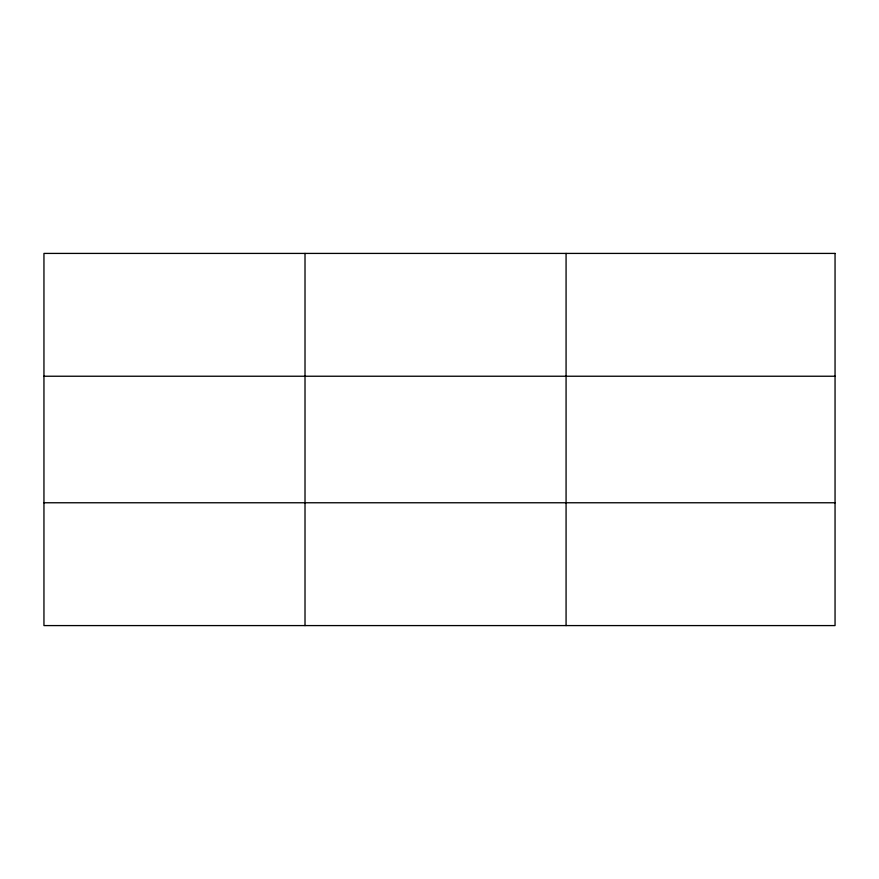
<?xml version="1.0" encoding="UTF-8"?>
<svg xmlns="http://www.w3.org/2000/svg" width="879" height="879" viewBox="0 0 879 879"><rect width="100%" height="100%" fill="white"/><g stroke="black" fill="none" stroke-linecap="round" stroke-linejoin="round"><path stroke-width="1.32" d="M305.013 253.416L305.013 625.584M566.076 253.416L566.076 625.584M43.95 376.234L835.05 376.234M43.95 502.766L835.05 502.766M835.05 253.416L835.05 625.584L43.95 625.584L43.95 253.416L835.05 253.416"/></g></svg>
